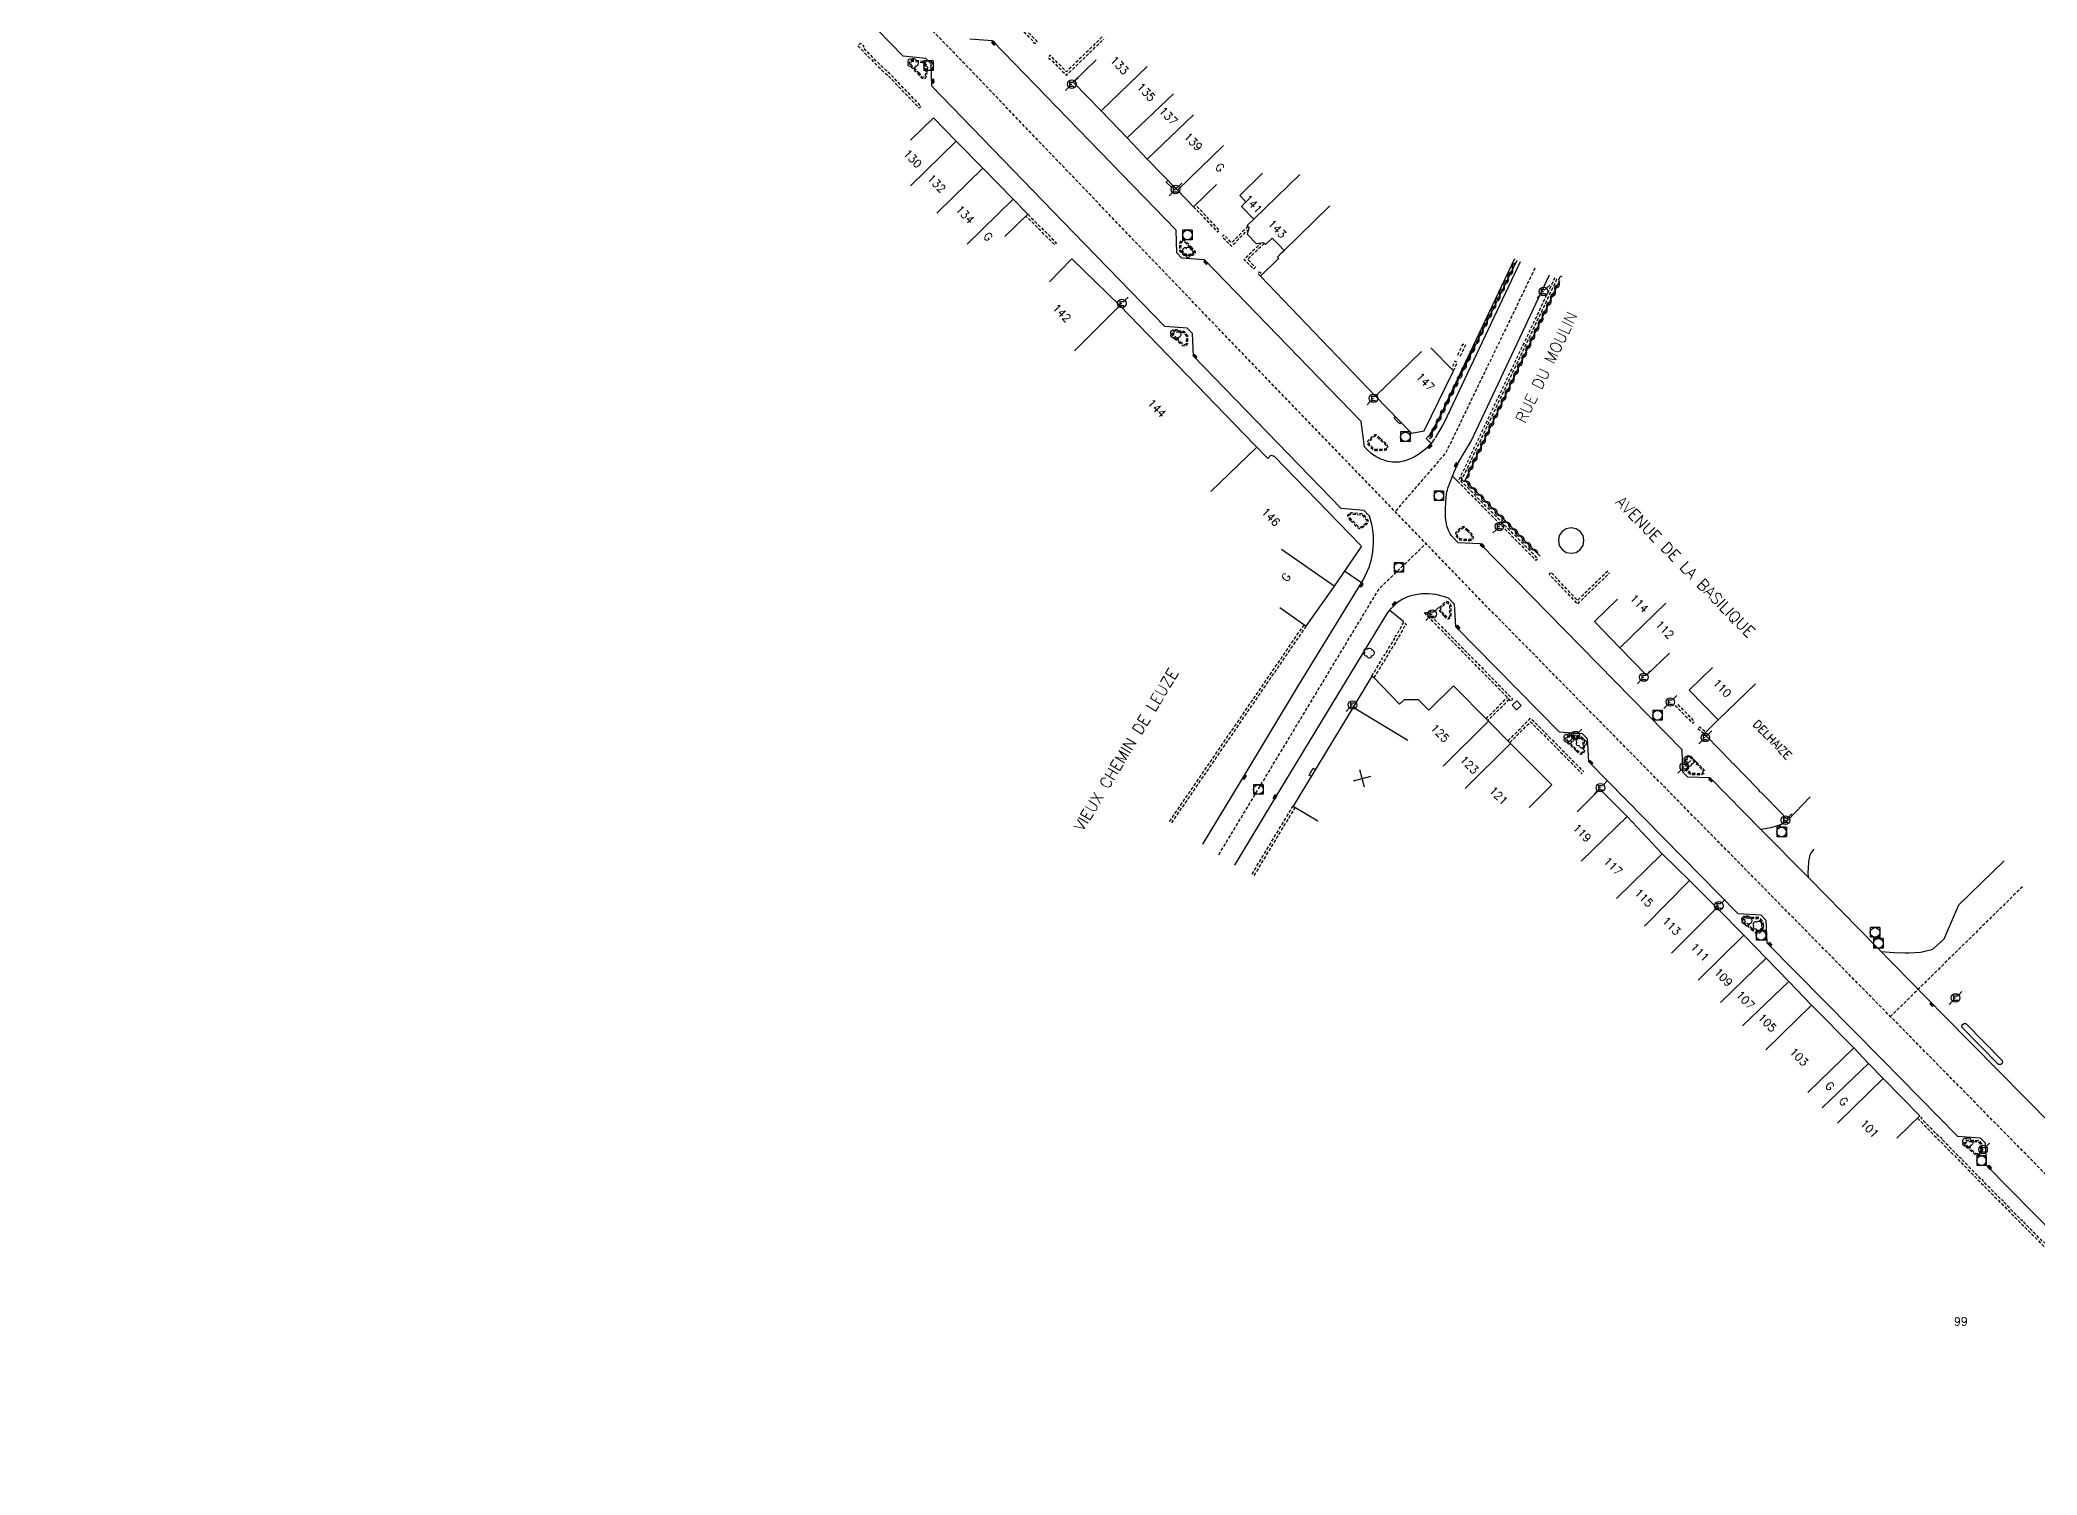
# Model space of a CAD drawing. Header units: millimetres. Extents: x 94999 to 96000, y 132000 to 133001.
# Drawn here: x 95287.9 to 95599.9, y 132445 to 132669.3 of the extents above; entities that cross this region are included whole.
import ezdxf
from ezdxf.enums import TextEntityAlignment as Align

# ---------------------------------------------------------------- set-up
doc = ezdxf.new("R2010")
doc.units = ezdxf.units.MM
doc.linetypes.add('DASHED', pattern=[0.75, 0.5, -0.25])
doc.layers.get('0').update_dxf_attribs({"linetype": 'CONTINUOUS'})
for name, color, linetype in [('W0001', 6, 'DASHED'), ('W0008', 7, 'CONTINUOUS'), ('W0100', 7, 'CONTINUOUS'), ('W0112', 1, 'DASHED'), ('W0300', 7, 'CONTINUOUS'), ('W0310', 3, 'CONTINUOUS'), ('W0400', 7, 'CONTINUOUS'), ('W0420', 7, 'CONTINUOUS'), ('W0471', 7, 'CONTINUOUS'), ('W0984', 7, 'CONTINUOUS'), ('W0989', 7, 'CONTINUOUS'), ('W0991', 7, 'CONTINUOUS'), ('W1102', 7, 'CONTINUOUS')]:
    doc.layers.add(name, color=color, linetype=linetype)
doc.styles.get("Standard").update_dxf_attribs({"font": 'romans.shx', "width": 0.85})

# ---------------------------------------------------------------- blocks, each defined once
blk = doc.blocks.new('t310o')
at = {"color": 0, "linetype": 'Continuous'}
for centre, start, end in [((-0.5, 0.38), 216.8699, 323.1304), ((0.5, -0.37), 36.8699, 143.1303)]:
    blk.add_arc(centre, 0.625, start, end, dxfattribs=at)
blk = doc.blocks.new('t991o')
at = {"color": 0, "linetype": 'Continuous'}
for p, q in [((-1, 1), (1, -1)), ((-1, -1), (1, 1))]:
    blk.add_line(p, q, dxfattribs=at)
blk = doc.blocks.new('T400')
for p, q in [((-0.15, 0.3), (0.15, 0.3)), ((-0.15, -0.25), (-0.15, 0.3)), ((-0.15, 0.15), (0.15, 0.15)), ((-0.15, 0), (0.15, 0)), ((0.15, 0.3), (0.15, -0.25)), ((-0.15, -0.15), (0.15, -0.15)), ((-0.15, -0.25), (-0.15, -0.3)), ((-0.15, -0.3), (0.15, -0.3)), ((0.15, -0.3), (0.15, -0.25))]:
    blk.add_line(p, q)
blk = doc.blocks.new('T420')
for p, q in [((0.75, 0.75), (-0.75, 0.75)), ((-0.75, 0.75), (-0.75, -0.75)), ((0.75, 0.75), (0.75, -0.75)), ((0.75, -0.75), (-0.75, -0.75))]:
    blk.add_line(p, q)
blk.add_ellipse((0, 0), major_axis=(-0.53, 0.53), ratio=1, start_param=3.926991, end_param=10.210176)
blk = doc.blocks.new('T471')
for p, q in [((-0.333334, 0.333334), (-0.333334, -0.333334)), ((-0.333334, 0.333334), (0.333334, 0.333334)), ((-0.333334, 0), (0, 0)), ((0.500001, 0.500001), (1.000002, 1.000002)), ((-0.500001, -0.500001), (-1.000002, -1.000002)), ((-0.333334, -0.333334), (0.333334, -0.333334))]:
    blk.add_line(p, q)
blk.add_ellipse((0, 0), major_axis=(0.471405, 0.471405), ratio=1, start_param=5.4977871438, end_param=11.780972451)
blk = doc.blocks.new('T300')
for p, q in [((-0.8, 0.51), (-0.86, 0.34)), ((-0.86, 0.34), (-0.86, 0.17)), ((-0.86, 0.17), (-0.74, 0.06)), ((-0.69, 0.63), (-0.8, 0.51)), ((-0.8, -0.06), (-0.74, 0.06)), ((-0.74, 0.06), (-0.69, 0.11)), ((-0.57, 0.69), (-0.69, 0.63)), ((-0.46, 0.69), (-0.57, 0.69)), ((-0.29, 0.63), (-0.46, 0.69)), ((-0.29, 0.63), (-0.17, 0.74)), ((-0.23, 0.57), (-0.29, 0.63)), ((-0.17, 0.74), (-0.06, 0.8)), ((-0.06, 0.8), (0.06, 0.8)), ((0.06, 0.8), (0.23, 0.74)), ((0.23, 0.74), (0.34, 0.63)), ((0.34, 0.63), (0.4, 0.51)), ((0.46, 0.46), (0.34, 0.46)), ((0.4, 0.51), (0.4, 0.46)), ((0.57, 0.4), (0.46, 0.46)), ((0.57, 0.4), (0.69, 0.29)), ((0.69, 0.29), (0.74, 0.17)), ((0.74, 0.06), (0.69, -0.17)), ((0.74, 0.17), (0.74, 0.06)), ((-0.8, -0.17), (-0.8, -0.06)), ((-0.8, -0.23), (-0.8, -0.17)), ((-0.74, -0.34), (-0.8, -0.23)), ((-0.69, -0.4), (-0.74, -0.34)), ((-0.51, -0.46), (-0.69, -0.4)), ((-0.4, -0.46), (-0.51, -0.46)), ((-0.4, -0.46), (-0.34, -0.46)), ((-0.34, -0.46), (-0.34, -0.4)), ((-0.34, -0.51), (-0.34, -0.46)), ((-0.29, -0.63), (-0.34, -0.51)), ((-0.17, -0.74), (-0.29, -0.63)), ((-0.06, -0.8), (-0.17, -0.74)), ((0.06, -0.8), (-0.06, -0.8)), ((0.17, -0.74), (0.06, -0.8)), ((0.23, -0.69), (0.17, -0.74)), ((0.29, -0.46), (0.23, -0.46)), ((0.29, -0.63), (0.23, -0.69)), ((0.46, -0.4), (0.29, -0.46)), ((0.34, -0.51), (0.29, -0.63)), ((0.34, -0.51), (0.34, -0.46)), ((0.57, -0.34), (0.46, -0.4)), ((0.63, -0.29), (0.57, -0.34)), ((0.69, -0.17), (0.63, -0.29))]:
    blk.add_line(p, q)
blk = doc.blocks.new('t112o')
at = {"color": 0, "linetype": 'Continuous'}
for p, q in [((-0.5, 0.5), (0.5, 0.5)), ((-0.5, -0.5), (-0.5, 0.5)), ((0.5, 0.5), (0.5, -0.5)), ((0.5, -0.5), (-0.5, -0.5))]:
    blk.add_line(p, q, dxfattribs=at)

msp = doc.modelspace()

# ---------------------------------------------------------------- linework, layer by layer
at = {"layer": 'W0001', "flags": 128}
for points in [[(95937.77, 132147.55), (95929.39, 132157.49), (95910.62, 132177.72), (95901.98, 132186.94), (95870.36, 132219.35), (95802.26, 132288.27), (95746.16, 132344.77), (95675.46, 132417.17), (95600.19, 132493.08), (95513.8, 132580.87), (95471.21, 132625.01), (95432, 132665.93), (95397.8, 132701.03), (95367.69, 132733.26), (95355.56, 132744.21), (95331.35, 132763.59), (95326.05, 132775.75), (95311.37, 132792.24), (95305.86, 132796.31), (95287.88, 132814.85)], [(95521.44, 132633.61), (95507.52, 132604.77), (95499.6, 132595.59)], [(95472.06, 132541.96), (95497.1, 132583.51), (95504.43, 132590.58)], [(95597.61, 132536.96), (95576.99, 132516.66)]]:
    msp.add_lwpolyline(points, dxfattribs=at)
at = {"layer": 'W0008', "flags": 128}
for points in [[(95469.55, 132543.61), (95475.39, 132553.26), (95484.52, 132568.4), (95494.34, 132584.46), (95494.65, 132584.99), (95494.93, 132585.53), (95495.25, 132586.22), (95495.55, 132586.91), (95495.73, 132587.43), (95495.88, 132587.96), (95496.02, 132588.65), (95496.13, 132589.35), (95496.19, 132590), (95496.23, 132590.65), (95496.23, 132591.23), (95496.21, 132591.81), (95496.12, 132592.68), (95495.97, 132593.6), (95495.83, 132594.15), (95495.66, 132594.69), (95495.58, 132594.86), (95495.47, 132595.01), (95494.77, 132595.76), (95491.16, 132596.07), (95468.08, 132619.89), (95467.94, 132623.43), (95467.14, 132624.24), (95463.65, 132624.51), (95449.34, 132639.21), (95427.23, 132662.05), (95427.13, 132665.58), (95426.3, 132666.41), (95422.75, 132666.77), (95396.7, 132693.53)], [(95505.74, 132606.95), (95505.22, 132606.21), (95504.93, 132605.86), (95504.6, 132605.54), (95503.94, 132605), (95503.24, 132604.5), (95502.75, 132604.19), (95502.24, 132603.93), (95501.6, 132603.68), (95500.95, 132603.47), (95500.6, 132603.39), (95500.24, 132603.33), (95499.88, 132603.3), (95499.52, 132603.29), (95499.18, 132603.31), (95498.83, 132603.35), (95498.49, 132603.42), (95498.15, 132603.51), (95497.75, 132603.65), (95497.35, 132603.8), (95496.96, 132603.98), (95496.57, 132604.18), (95496.31, 132604.33), (95496.06, 132604.5), (95495.83, 132604.69), (95495.6, 132604.9), (95494.82, 132605.68), (95494.3, 132609.68), (95469.84, 132634.93), (95466.27, 132635.19), (95465.51, 132636), (95465.4, 132639.54), (95436.71, 132669.18), (95433.16, 132669.41)], [(95464.9, 132646.54), (95464.67, 132646.31), (95463.86, 132647.09), (95464.12, 132647.35)], [(95518.25, 132635.07), (95512.76, 132623.47), (95506.34, 132609.94), (95506.18, 132609.62), (95505.39, 132608.25), (95504.86, 132607.44), (95504.48, 132606.98), (95505.22, 132606.21)], [(95519.16, 132634.64), (95513.67, 132623.04), (95507.25, 132609.51), (95507.06, 132609.13), (95506.25, 132607.74), (95505.85, 132607.11)], [(95602.26, 132499.67), (95585.46, 132516.73), (95564.2, 132538.37), (95556.73, 132545.92), (95548.8, 132553.99), (95545.35, 132554.08), (95544.56, 132554.84), (95544.46, 132558.37), (95512.89, 132590.55), (95509.43, 132590.69), (95508.65, 132591.52), (95508.42, 132591.79), (95508.23, 132592.09), (95508.01, 132592.5), (95507.83, 132592.94), (95507.71, 132593.32), (95507.62, 132593.71), (95507.54, 132594.22), (95507.5, 132594.73), (95507.46, 132595.95), (95507.51, 132597.08), (95507.57, 132597.73), (95507.65, 132598.37), (95507.7, 132598.66), (95507.77, 132598.95), (95507.86, 132599.22), (95508.56, 132601.11), (95508.87, 132601.89), (95509.45, 132603.18), (95511.49, 132606.58), (95523.72, 132632.57)], [(95500.58, 132609.51), (95500.34, 132609.28), (95499.45, 132610.19), (95499.69, 132610.42)], [(95508.56, 132601.11), (95509.37, 132600.32)], [(95494.34, 132584.46), (95491.68, 132586.29)], [(95474.57, 132540.31), (95481.5, 132551.84), (95498.21, 132579.37), (95498.54, 132579.88), (95498.92, 132580.36), (95499.39, 132580.87), (95499.9, 132581.35), (95500.29, 132581.65), (95500.71, 132581.91), (95501.3, 132582.18), (95501.91, 132582.4), (95502.52, 132582.57), (95503.14, 132582.7), (95503.7, 132582.77), (95504.25, 132582.79), (95504.82, 132582.78), (95505.39, 132582.73), (95505.95, 132582.65), (95506.51, 132582.54), (95507.12, 132582.37), (95507.73, 132582.17), (95507.91, 132582.08), (95508.06, 132581.96), (95508.84, 132581.19), (95509.05, 132577.64), (95525.26, 132561.18), (95528.84, 132560.91), (95529.62, 132560.1), (95529.8, 132556.54), (95553.15, 132532.78), (95556.72, 132532.57), (95557.52, 132531.75), (95557.68, 132528.19), (95575.57, 132510.07), (95587.48, 132497.96), (95591.01, 132497.73), (95591.78, 132496.92), (95591.95, 132493.41), (95625, 132459.89)], [(95500.98, 132578.33), (95498.79, 132580.13)], [(95486.48, 132554.2), (95486.17, 132554.38), (95486.82, 132555.47), (95487.13, 132555.28)], [(95561.01, 132547.41), (95560.6, 132547.09), (95560.17, 132546.8), (95559.9, 132546.66), (95559.61, 132546.55), (95558.97, 132546.36), (95558.27, 132546.17), (95557.67, 132546.04), (95556.73, 132545.92)], [(95564.2, 132538.37), (95564.16, 132539.22), (95564.17, 132539.79), (95564.26, 132540.84), (95564.38, 132541.66), (95564.45, 132541.92), (95564.57, 132542.16), (95564.86, 132542.57), (95565.09, 132542.84)], [(95575.55, 132526.81), (95576.85, 132526.72), (95577.56, 132526.69), (95579.29, 132526.62), (95579.58, 132526.62), (95579.88, 132526.62), (95581.66, 132526.75), (95582.02, 132526.79), (95582.37, 132526.86), (95583.63, 132527.19), (95585.4, 132528.79), (95587.66, 132534.13), (95594.74, 132540.98)]]:
    msp.add_lwpolyline(points, dxfattribs=at)
msp.add_lwpolyline([(95588.16, 132515), (95588.15, 132515.32), (95588.46, 132515.6), (95588.76, 132515.58), (95594.45, 132509.8), (95594.49, 132509.44), (95594.23, 132509.15), (95593.86, 132509.18)], close=True, dxfattribs=at)
at = {"layer": 'W0100', "flags": 128}
for points in [[(95452.91, 132666.19), (95449.33, 132662.7), (95453.69, 132658.22), (95457.72, 132653.99), (95460.88, 132650.66), (95465.59, 132645.84), (95468.11, 132643.23), (95471.71, 132646.69)], [(95423.91, 132653.64), (95427.51, 132657.12), (95431.05, 132653.46), (95435.18, 132649.23), (95439.92, 132644.39), (95442.21, 132642.04), (95438.63, 132638.55)], [(95481.21, 132635.37), (95481.22, 132635.37), (95481.85, 132636.01), (95482.26, 132636.41), (95481.42, 132637.27), (95480.4, 132638.32), (95479.36, 132637.31), (95479.08, 132637.6), (95477.97, 132637.42), (95476.55, 132638.88), (95476.8, 132639.98), (95476.5, 132640.28), (95477.53, 132641.27), (95475.58, 132643.27), (95475.58, 132643.27), (95476.3, 132643.97), (95475.33, 132644.97), (95478.91, 132648.46)], [(95445.6, 132631.51), (95449.09, 132635.09), (95456.59, 132627.79), (95477.59, 132606.08), (95479.7, 132603.89), (95480.21, 132604.38), (95480.35, 132604.35), (95480.49, 132604.31), (95480.59, 132604.28), (95480.7, 132604.24), (95494.17, 132590.36), (95494.26, 132590.28), (95494.29, 132590.18), (95494.28, 132590.08), (95494.27, 132590.04), (95490.07, 132583.95), (95485.68, 132577.68), (95481.59, 132580.55)], [(95481.22, 132635.37), (95481.42, 132635.16), (95481.24, 132634.97), (95478.56, 132632.37), (95496.54, 132613.64), (95502.19, 132607.85), (95504.15, 132608.19), (95508.7, 132617.6), (95508.7, 132617.6), (95505.21, 132621.18)], [(95534.33, 132581.88), (95530.74, 132578.39), (95534.7, 132574.31), (95538.9, 132569.99), (95542.49, 132573.46)], [(95564.47, 132551.02), (95561.01, 132547.41), (95560.74, 132547.67), (95560.45, 132547.82), (95560.21, 132548.21), (95556.71, 132551.78), (95556.65, 132551.72), (95556.45, 132551.93), (95556.51, 132551.99), (95556.27, 132552.24), (95552.36, 132556.25), (95552.3, 132556.2), (95552.1, 132556.41), (95552.1, 132556.41), (95552.16, 132556.46), (95551.91, 132556.71), (95548.35, 132560.36), (95548.28, 132560.31), (95548.08, 132560.51), (95548.14, 132560.57), (95547.87, 132560.85), (95550.1, 132563.02), (95545.55, 132567.68), (95549.2, 132571.23)], [(95520.57, 132549.34), (95524.11, 132552.87), (95517.65, 132559.34), (95514.18, 132562.83), (95508.7, 132568.33), (95504.86, 132564.54), (95503.25, 132566.15), (95501, 132566.14), (95500.3, 132565.48), (95496.27, 132569.67), (95495.97, 132569.86), (95493.04, 132565.03), (95483.66, 132549.56), (95487.51, 132547.23)], [(95578, 132497.64), (95581.57, 132501.13), (95575.86, 132506.98), (95573.55, 132509.33), (95571.28, 132511.75), (95564.67, 132518.43), (95561.12, 132522.14), (95557.59, 132525.81), (95554.06, 132529.4), (95549.85, 132533.64), (95545.61, 132537.9), (95541.35, 132542.09), (95535.87, 132547.92), (95531.6, 132552.21), (95528.06, 132548.68)]]:
    msp.add_lwpolyline(points, dxfattribs=at)
at = {"layer": 'W0112', "flags": 128}
for points in [[(95435.03, 132677.96), (95440.55, 132672.27), (95440.55, 132672.27), (95440.55, 132672.27), (95443.48, 132669.24), (95443.69, 132669.02), (95443.39, 132668.73), (95443.24, 132668.74), (95443.05, 132668.94), (95443.06, 132669.09), (95440.63, 132671.61), (95440.45, 132671.6), (95440.28, 132671.81), (95440.29, 132671.97), (95439.14, 132673.15), (95437.85, 132674.48), (95437.72, 132674.47), (95437.51, 132674.69), (95437.5, 132674.85), (95435.09, 132677.35), (95434.92, 132677.36), (95434.74, 132677.55), (95434.74, 132677.71)], [(95416.19, 132668.74), (95416.15, 132668.7), (95416.08, 132668.78), (95415.67, 132668.39), (95416.06, 132667.98), (95418.39, 132665.59), (95420.92, 132663.17), (95425.26, 132658.65), (95425.55, 132658.93), (95421.2, 132663.46), (95418.67, 132665.87), (95416.64, 132667.97), (95416.72, 132668.04), (95416.57, 132668.21), (95416.64, 132668.28), (95416.19, 132668.74)], [(95424.98, 132664.09), (95425.51, 132663.45), (95425.64, 132663.34), (95425.88, 132663.25), (95426, 132663.24), (95426.12, 132663.26), (95426.21, 132663.31), (95426.28, 132663.38), (95426.38, 132663.56), (95426.42, 132663.72), (95426.58, 132664.98), (95426.57, 132665.1), (95426.54, 132665.19), (95426.49, 132665.27), (95426.44, 132665.35), (95426.13, 132665.74), (95426.06, 132665.81), (95425.98, 132665.86), (95425.88, 132665.9), (95425.76, 132665.93), (95424.29, 132666.12), (95424.16, 132666.12), (95424.04, 132666.1), (95423.94, 132666.05), (95423.84, 132665.98), (95423.79, 132665.92), (95423.75, 132665.85), (95423.73, 132665.75), (95423.73, 132665.65), (95423.78, 132665.39), (95423.86, 132665.26), (95424.53, 132664.54)], [(95425.13, 132664.23), (95425.66, 132663.57), (95425.73, 132663.52), (95425.93, 132663.45), (95426.06, 132663.45), (95426.11, 132663.49), (95426.2, 132663.64), (95426.23, 132663.74), (95426.38, 132665.01), (95426.38, 132665.06), (95426.36, 132665.1), (95426.32, 132665.17), (95426.28, 132665.23), (95425.97, 132665.62), (95425.93, 132665.66), (95425.89, 132665.69), (95425.83, 132665.71), (95425.73, 132665.73), (95424.26, 132665.92), (95424.1, 132665.9), (95423.98, 132665.83), (95423.94, 132665.78), (95423.93, 132665.66), (95423.97, 132665.45), (95424, 132665.4), (95424.68, 132664.68)], [(95467.72, 132636.98), (95468.23, 132636.47), (95468.28, 132636.4), (95468.32, 132636.32), (95468.35, 132636.2), (95468.36, 132636.07), (95468.35, 132635.97), (95468.31, 132635.87), (95468.25, 132635.78), (95468.17, 132635.71), (95467.95, 132635.61), (95467.8, 132635.58), (95466.81, 132635.61), (95466.65, 132635.63), (95466.59, 132635.65), (95466.54, 132635.68), (95466.43, 132635.78), (95466.1, 132636.13), (95466.02, 132636.22), (95465.98, 132636.28), (95465.95, 132636.35), (95465.94, 132636.48), (95465.97, 132637.51), (95466, 132637.65), (95466.1, 132637.86), (95466.17, 132637.94), (95466.26, 132638.01), (95466.35, 132638.04), (95466.45, 132638.04), (95466.66, 132637.97), (95466.82, 132637.86), (95467.41, 132637.32)], [(95467.58, 132636.84), (95468.09, 132636.33), (95468.13, 132636.25), (95468.16, 132636.07), (95468.14, 132635.96), (95468.06, 132635.88), (95467.88, 132635.79), (95467.81, 132635.78), (95466.81, 132635.81), (95466.68, 132635.83), (95466.67, 132635.83), (95466.58, 132635.92), (95466.25, 132636.26), (95466.18, 132636.34), (95466.15, 132636.38), (95466.15, 132636.39), (95466.14, 132636.48), (95466.17, 132637.51), (95466.19, 132637.58), (95466.27, 132637.75), (95466.35, 132637.83), (95466.42, 132637.84), (95466.58, 132637.79), (95466.69, 132637.72), (95467.27, 132637.18)], [(95509.9, 132600.35), (95509.99, 132600.46), (95524.89, 132631.9), (95524.53, 132632.07), (95509.64, 132600.67), (95509.37, 132600.32), (95521.61, 132587.96), (95521.89, 132588.24)], [(95465.41, 132622.49), (95464.9, 132622.99), (95464.84, 132623.12), (95464.81, 132623.39), (95464.82, 132623.51), (95464.87, 132623.63), (95464.92, 132623.71), (95464.99, 132623.76), (95465.19, 132623.84), (95465.37, 132623.86), (95466.37, 132623.81), (95466.48, 132623.79), (95466.58, 132623.76), (95466.66, 132623.71), (95466.73, 132623.64), (95467.04, 132623.28), (95467.13, 132623.17), (95467.17, 132623.11), (95467.19, 132623.04), (95467.2, 132622.92), (95467.17, 132621.94), (95467.14, 132621.76), (95467.03, 132621.56), (95466.95, 132621.49), (95466.86, 132621.44), (95466.76, 132621.42), (95466.66, 132621.43), (95466.45, 132621.51), (95466.32, 132621.6), (95465.79, 132622.09)], [(95465.55, 132622.63), (95465.05, 132623.14), (95465.03, 132623.17), (95465.01, 132623.38), (95465.05, 132623.54), (95465.09, 132623.59), (95465.24, 132623.65), (95465.36, 132623.66), (95466.37, 132623.61), (95466.43, 132623.6), (95466.49, 132623.58), (95466.54, 132623.55), (95466.57, 132623.51), (95466.89, 132623.15), (95466.97, 132623.06), (95466.99, 132623.02), (95466.99, 132623.01), (95467, 132622.93), (95466.97, 132621.95), (95466.95, 132621.83), (95466.87, 132621.68), (95466.8, 132621.63), (95466.71, 132621.62), (95466.54, 132621.69), (95466.46, 132621.75), (95465.93, 132622.24)], [(95509.42, 132620.06), (95510.21, 132621.77), (95510.58, 132621.6), (95509.78, 132619.89)], [(95497.3, 132607.02), (95496.85, 132607.44), (95496.77, 132607.5), (95496.67, 132607.55), (95496.57, 132607.57), (95496.46, 132607.57), (95496.26, 132607.52), (95496.11, 132607.41), (95495.41, 132606.69), (95495.34, 132606.61), (95495.3, 132606.52), (95495.27, 132606.42), (95495.26, 132606.32), (95495.28, 132606.22), (95495.31, 132606.12), (95495.37, 132606.03), (95495.44, 132605.94), (95496.16, 132605.26), (95496.25, 132605.2), (95496.35, 132605.16), (95496.44, 132605.15), (95496.53, 132605.14), (95498.02, 132605.19), (95498.18, 132605.23), (95498.37, 132605.36), (95498.44, 132605.44), (95498.49, 132605.54), (95498.5, 132605.64), (95498.49, 132605.75), (95498.41, 132605.98), (95498.31, 132606.11), (95497.6, 132606.75)], [(95497.17, 132606.87), (95496.71, 132607.3), (95496.61, 132607.36), (95496.48, 132607.37), (95496.34, 132607.33), (95496.25, 132607.27), (95495.55, 132606.55), (95495.48, 132606.45), (95495.46, 132606.33), (95495.49, 132606.21), (95495.58, 132606.09), (95496.3, 132605.41), (95496.35, 132605.37), (95496.39, 132605.36), (95496.46, 132605.35), (95496.52, 132605.34), (95498.02, 132605.39), (95498.09, 132605.41), (95498.24, 132605.51), (95498.29, 132605.6), (95498.3, 132605.71), (95498.23, 132605.89), (95498.17, 132605.96), (95497.47, 132606.6)], [(95492.7, 132594.15), (95492.36, 132594.58), (95492.28, 132594.73), (95492.24, 132594.95), (95492.24, 132595.05), (95492.28, 132595.14), (95492.34, 132595.23), (95492.42, 132595.3), (95492.64, 132595.4), (95492.8, 132595.42), (95494.29, 132595.29), (95494.38, 132595.28), (95494.48, 132595.25), (95494.57, 132595.2), (95494.66, 132595.12), (95495.27, 132594.36), (95495.33, 132594.26), (95495.37, 132594.16), (95495.39, 132594.06), (95495.39, 132593.96), (95495.33, 132593.78), (95495.2, 132593.62), (95494.4, 132592.99), (95494.33, 132592.94), (95494.24, 132592.91), (95494.14, 132592.9), (95494.03, 132592.91), (95493.83, 132592.97), (95493.67, 132593.1), (95493.34, 132593.46)], [(95492.86, 132594.28), (95492.52, 132594.71), (95492.47, 132594.79), (95492.44, 132594.96), (95492.45, 132595.04), (95492.53, 132595.13), (95492.7, 132595.21), (95492.79, 132595.22), (95494.28, 132595.09), (95494.34, 132595.08), (95494.42, 132595.06), (95494.46, 132595.04), (95494.5, 132595), (95495.11, 132594.23), (95495.18, 132594.1), (95495.19, 132593.98), (95495.16, 132593.88), (95495.07, 132593.78), (95494.28, 132593.15), (95494.2, 132593.11), (95494.06, 132593.1), (95493.92, 132593.15), (95493.82, 132593.23), (95493.49, 132593.6)], [(95511.07, 132592.65), (95510.66, 132593.01), (95510.51, 132593.11), (95510.33, 132593.18), (95510.23, 132593.19), (95510.12, 132593.18), (95510.02, 132593.14), (95509.92, 132593.07), (95509.18, 132592.44), (95509.12, 132592.37), (95509.08, 132592.3), (95509.05, 132592.18), (95509.03, 132592.07), (95509.06, 132591.85), (95509.13, 132591.72), (95509.48, 132591.32), (95509.57, 132591.23), (95509.64, 132591.19), (95509.71, 132591.16), (95509.8, 132591.15), (95511.29, 132591.07), (95511.38, 132591.07), (95511.47, 132591.1), (95511.59, 132591.15), (95511.7, 132591.23), (95511.77, 132591.3), (95511.82, 132591.38), (95511.85, 132591.47), (95511.85, 132591.55), (95511.8, 132591.79), (95511.69, 132591.97), (95511.32, 132592.4)], [(95510.93, 132592.5), (95510.52, 132592.86), (95510.41, 132592.94), (95510.28, 132592.99), (95510.18, 132592.98), (95510.05, 132592.92), (95509.31, 132592.29), (95509.26, 132592.22), (95509.23, 132592.06), (95509.26, 132591.91), (95509.29, 132591.85), (95509.63, 132591.45), (95509.7, 132591.39), (95509.72, 132591.37), (95509.75, 132591.36), (95509.81, 132591.35), (95511.3, 132591.27), (95511.4, 132591.28), (95511.57, 132591.38), (95511.64, 132591.47), (95511.65, 132591.54), (95511.62, 132591.72), (95511.54, 132591.84), (95511.18, 132592.26)], [(95507.22, 132579.3), (95507.47, 132578.99), (95507.61, 132578.89), (95507.85, 132578.82), (95507.95, 132578.82), (95508.05, 132578.85), (95508.14, 132578.9), (95508.22, 132578.97), (95508.35, 132579.19), (95508.38, 132579.36), (95508.35, 132580.84), (95508.33, 132580.96), (95508.31, 132581.03), (95508.27, 132581.09), (95508.19, 132581.18), (95508.02, 132581.36), (95507.85, 132581.47), (95507.67, 132581.51), (95507.58, 132581.5), (95507.49, 132581.47), (95507.39, 132581.42), (95507.3, 132581.35), (95506.61, 132580.63), (95506.54, 132580.55), (95506.5, 132580.46), (95506.48, 132580.36), (95506.48, 132580.25), (95506.53, 132580.05), (95506.64, 132579.9), (95507.01, 132579.53)], [(95507.37, 132579.43), (95507.63, 132579.12), (95507.7, 132579.07), (95507.87, 132579.02), (95507.97, 132579.03), (95508.06, 132579.1), (95508.17, 132579.27), (95508.18, 132579.35), (95508.15, 132580.83), (95508.14, 132580.92), (95508.13, 132580.93), (95508.12, 132580.96), (95508.05, 132581.04), (95507.87, 132581.22), (95507.77, 132581.29), (95507.67, 132581.31), (95507.57, 132581.29), (95507.45, 132581.21), (95506.75, 132580.49), (95506.69, 132580.4), (95506.68, 132580.27), (95506.71, 132580.13), (95506.78, 132580.04), (95507.15, 132579.67)], [(95527.84, 132558.22), (95528.39, 132557.73), (95528.73, 132557.67), (95529.09, 132557.86), (95529.23, 132558.25), (95529.18, 132559.67), (95529.17, 132559.77), (95529.13, 132559.9), (95529.07, 132560.01), (95529.01, 132560.07), (95528.63, 132560.39), (95528.5, 132560.48), (95528.45, 132560.51), (95528.39, 132560.52), (95528.24, 132560.53), (95526.76, 132560.53), (95526.58, 132560.5), (95526.38, 132560.39), (95526.3, 132560.32), (95526.25, 132560.23), (95526.22, 132560.13), (95526.23, 132560.02), (95526.31, 132559.8), (95526.4, 132559.67), (95526.89, 132559.14)], [(95527.97, 132558.37), (95528.48, 132557.91), (95528.7, 132557.87), (95528.93, 132558), (95529.03, 132558.28), (95528.98, 132559.67), (95528.97, 132559.73), (95528.94, 132559.82), (95528.9, 132559.9), (95528.89, 132559.92), (95528.5, 132560.23), (95528.39, 132560.31), (95528.37, 132560.33), (95528.37, 132560.33), (95528.24, 132560.33), (95526.77, 132560.33), (95526.65, 132560.31), (95526.49, 132560.23), (95526.43, 132560.16), (95526.43, 132560.06), (95526.49, 132559.89), (95526.54, 132559.8), (95527.04, 132559.28)], [(95546.64, 132556.49), (95545.87, 132557.29), (95545.73, 132557.38), (95545.47, 132557.42), (95545.35, 132557.41), (95545.24, 132557.37), (95545.15, 132557.31), (95545.09, 132557.22), (95545, 132557.01), (95544.98, 132556.84), (95545.04, 132555.37), (95545.05, 132555.28), (95545.08, 132555.18), (95545.13, 132555.09), (95545.19, 132555.02), (95545.52, 132554.66), (95545.61, 132554.58), (95545.7, 132554.53), (95545.79, 132554.5), (95545.9, 132554.49), (95547.36, 132554.46), (95547.51, 132554.49), (95547.73, 132554.6), (95547.82, 132554.67), (95547.89, 132554.77), (95547.92, 132554.86), (95547.93, 132554.97), (95547.87, 132555.19), (95547.78, 132555.33), (95547.08, 132556.02)], [(95546.5, 132556.36), (95545.72, 132557.15), (95545.67, 132557.19), (95545.47, 132557.22), (95545.33, 132557.19), (95545.26, 132557.13), (95545.19, 132556.95), (95545.18, 132556.85), (95545.24, 132555.38), (95545.25, 132555.33), (95545.27, 132555.26), (95545.3, 132555.2), (95545.34, 132555.15), (95545.67, 132554.8), (95545.73, 132554.74), (95545.78, 132554.71), (95545.83, 132554.7), (95545.9, 132554.69), (95547.36, 132554.66), (95547.44, 132554.68), (95547.63, 132554.77), (95547.71, 132554.86), (95547.73, 132554.95), (95547.69, 132555.12), (95547.64, 132555.19), (95546.93, 132555.88)], [(95555.22, 132530.34), (95555.84, 132529.73), (95555.9, 132529.69), (95555.97, 132529.66), (95556.09, 132529.65), (95556.21, 132529.65), (95556.45, 132529.71), (95556.59, 132529.8), (95556.95, 132530.12), (95557.03, 132530.21), (95557.07, 132530.3), (95557.1, 132530.4), (95557.11, 132530.52), (95557.11, 132531.27), (95557.11, 132531.45), (95557.11, 132531.47), (95557.1, 132531.49), (95556.99, 132531.61), (95556.63, 132531.98), (95556.53, 132532.08), (95556.49, 132532.1), (95556.45, 132532.12), (95556.27, 132532.13), (95554.53, 132532.23), (95554.34, 132532.21), (95554.14, 132532.1), (95554.07, 132532.04), (95554.02, 132531.96), (95553.99, 132531.86), (95553.99, 132531.75), (95554.04, 132531.5), (95554.14, 132531.36), (95554.85, 132530.69)], [(95555.36, 132530.48), (95555.98, 132529.87), (95556.01, 132529.86), (95556.19, 132529.85), (95556.38, 132529.9), (95556.46, 132529.94), (95556.81, 132530.27), (95556.86, 132530.33), (95556.88, 132530.37), (95556.9, 132530.43), (95556.91, 132530.52), (95556.91, 132531.27), (95556.91, 132531.4), (95556.85, 132531.47), (95556.49, 132531.84), (95556.4, 132531.92), (95556.25, 132531.93), (95554.52, 132532.03), (95554.41, 132532.02), (95554.25, 132531.94), (95554.21, 132531.88), (95554.19, 132531.76), (95554.23, 132531.57), (95554.27, 132531.5), (95554.99, 132530.84)], [(95589.18, 132496.07), (95588.68, 132496.49), (95588.63, 132496.55), (95588.6, 132496.62), (95588.58, 132496.76), (95588.58, 132496.89), (95588.61, 132497.02), (95588.66, 132497.14), (95588.73, 132497.22), (95588.82, 132497.28), (95589.02, 132497.35), (95589.13, 132497.36), (95590.57, 132497.3), (95590.68, 132497.28), (95590.81, 132497.24), (95590.9, 132497.18), (95590.96, 132497.13), (95591.13, 132496.93), (95591.25, 132496.78), (95591.26, 132496.75), (95591.27, 132496.73), (95591.28, 132496.53), (95591.28, 132495.58), (95591.27, 132495.48), (95591.24, 132495.34), (95591.19, 132495.23), (95591.07, 132495.13), (95590.91, 132495.04), (95590.79, 132495.02), (95590.52, 132495.02), (95590.34, 132495.02), (95590.31, 132495.02), (95590.28, 132495.04), (95590.16, 132495.14), (95589.63, 132495.59)], [(95589.31, 132496.22), (95588.81, 132496.65), (95588.79, 132496.67), (95588.78, 132496.87), (95588.8, 132496.96), (95588.83, 132497.04), (95588.9, 132497.1), (95589.07, 132497.15), (95589.12, 132497.16), (95590.56, 132497.1), (95590.63, 132497.09), (95590.72, 132497.06), (95590.79, 132497.02), (95590.81, 132497), (95590.97, 132496.8), (95591.07, 132496.68), (95591.08, 132496.53), (95591.08, 132495.57), (95591.07, 132495.51), (95591.05, 132495.39), (95591.03, 132495.36), (95590.96, 132495.29), (95590.84, 132495.23), (95590.79, 132495.22), (95590.52, 132495.22), (95590.37, 132495.22), (95590.29, 132495.29), (95589.77, 132495.73)]]:
    msp.add_lwpolyline(points, close=True, dxfattribs=at)
for points in [[(95453.84, 132669.76), (95448.25, 132664.32), (95445.96, 132666.65), (95445.96, 132666.65), (95445.96, 132666.65), (95445.7, 132666.91), (95445.43, 132666.63), (95445.41, 132666.48), (95445.61, 132666.28), (95445.77, 132666.27), (95448.25, 132663.76), (95454.12, 132669.47)], [(95468.11, 132643.23), (95471.88, 132639.27), (95472.17, 132639.54), (95468.4, 132643.5)], [(95442.21, 132642.04), (95446.69, 132637.58), (95446.41, 132637.3), (95441.93, 132641.76)], [(95476.61, 132640.17), (95474.05, 132637.61), (95472.84, 132638.85), (95472.56, 132638.57), (95474.05, 132637.04), (95476.74, 132639.74)], [(95479.17, 132637.5), (95476.56, 132635.01), (95477.77, 132633.76), (95477.48, 132633.48), (95476, 132635.02), (95478.62, 132637.53)], [(95478.56, 132632.37), (95478.16, 132632.75), (95478.44, 132633.04), (95478.84, 132632.66)], [(95508.7, 132617.6), (95509.3, 132618.9), (95508.93, 132619.07), (95508.4, 132617.91)], [(95532.83, 132586.29), (95528.1, 132581.7), (95523.96, 132586.08), (95523.67, 132585.8), (95528.09, 132581.13), (95533.11, 132586.01)], [(95485.35, 132577.9), (95464.27, 132547.09)], [(95485.68, 132577.68), (95464.6, 132546.86)], [(95495.97, 132569.86), (95497.22, 132571.93), (95497.63, 132572.59), (95497.54, 132572.64), (95497.54, 132572.64), (95497.82, 132573.1), (95497.91, 132573.05), (95499.56, 132575.77), (95499.46, 132575.83), (95499.75, 132576.29), (95499.85, 132576.24), (95500.71, 132577.85), (95500.98, 132578.33), (95501.38, 132577.91), (95501.09, 132577.63), (95501.06, 132577.67), (95501.06, 132577.66), (95500.01, 132575.68), (95499.99, 132575.7), (95498.17, 132572.73), (95498.18, 132572.72), (95496.31, 132569.65)], [(95504.68, 132579.82), (95517.58, 132566.67), (95517.96, 132566.2), (95517.65, 132565.94), (95517.28, 132566.4), (95504.39, 132579.54), (95504.13, 132579.77), (95504.67, 132579.81)], [(95513.81, 132563.2), (95517.15, 132566.53)], [(95517.42, 132566.23), (95514.09, 132562.92)], [(95543.38, 132565.3), (95546.09, 132562.5), (95546.38, 132562.78), (95543.71, 132565.54)], [(95517.24, 132559.76), (95520.78, 132563.29), (95529.08, 132554.9)], [(95517.52, 132559.48), (95520.78, 132562.73), (95528.79, 132554.62)], [(95547.87, 132560.85), (95546.89, 132561.64), (95547.14, 132561.95), (95548.12, 132561.16)], [(95477.25, 132538.91), (95483.66, 132549.56)], [(95477.59, 132538.7), (95484.01, 132549.35)], [(95581.21, 132500.78), (95584.69, 132497.21), (95584.7, 132497.23), (95587.91, 132493.97), (95587.91, 132493.97), (95590.51, 132491.31), (95591.16, 132490.64), (95591.16, 132490.65), (95593.72, 132488.05), (95594.36, 132487.4), (95594.37, 132487.41), (95597.55, 132484.16), (95597.57, 132484.18), (95605.99, 132475.67), (95606.17, 132475.49), (95606.46, 132475.77), (95600.77, 132481.61), (95600.72, 132481.56), (95600.53, 132481.75), (95597.85, 132484.46), (95597.91, 132484.52), (95597.64, 132484.81), (95597.56, 132484.73), (95597.2, 132485.09), (95594.65, 132487.68), (95594.72, 132487.75), (95594.43, 132488.03), (95594.37, 132487.97), (95594.01, 132488.33), (95591.45, 132490.93), (95591.52, 132490.99), (95591.23, 132491.28), (95591.16, 132491.21), (95590.79, 132491.59), (95588.2, 132494.25), (95588.27, 132494.31), (95587.98, 132494.6), (95587.92, 132494.53), (95584.98, 132497.51), (95585.06, 132497.57), (95584.78, 132497.86), (95584.69, 132497.78), (95584.22, 132498.26), (95581.79, 132500.76), (95581.87, 132500.84), (95581.57, 132501.13)]]:
    msp.add_lwpolyline(points, dxfattribs=at)
at = {"layer": 'W0310', "flags": 128}
for points in [[(95518.6, 132634.84), (95505.03, 132607.14)], [(95522.25, 132588.59), (95510.53, 132600.43), (95525.34, 132631.69)]]:
    msp.add_lwpolyline(points, dxfattribs=at)
at = {"layer": 'W1102', "flags": 128}
for points in [[(95453.69, 132658.22), (95460.89, 132665.16)], [(95464.96, 132660.88), (95457.72, 132653.99)], [(95460.88, 132650.66), (95468.08, 132657.6)], [(95431.05, 132653.46), (95423.88, 132646.48)], [(95465.59, 132645.84), (95472.77, 132652.8)], [(95428.03, 132642.24), (95435.18, 132649.23)], [(95477.53, 132641.27), (95484.7, 132648.25)], [(95439.92, 132644.39), (95432.76, 132637.4)], [(95482.26, 132636.41), (95489.43, 132643.39)], [(95456.59, 132627.79), (95449.51, 132620.73)], [(95496.54, 132613.64), (95503.73, 132620.59)], [(95477.99, 132605.66), (95470.8, 132598.71)], [(95490.07, 132583.95), (95481.88, 132589.68)], [(95534.7, 132574.31), (95541.88, 132581.28)], [(95550.1, 132563.02), (95555.93, 132568.68)], [(95493.04, 132565.03), (95501.59, 132559.85)], [(95514.18, 132562.83), (95507.1, 132555.77)], [(95517.65, 132559.34), (95510.57, 132552.28)], [(95535.87, 132547.92), (95528.69, 132540.97)], [(95534.2, 132535.1), (95541.35, 132542.09)], [(95545.61, 132537.9), (95538.56, 132530.81)], [(95549.85, 132533.64), (95542.76, 132526.59)], [(95546.95, 132522.37), (95554.06, 132529.4)], [(95550.42, 132518.84), (95557.59, 132525.81)], [(95561.12, 132522.14), (95553.9, 132515.22)], [(95557.51, 132511.45), (95564.67, 132518.43)], [(95571.28, 132511.75), (95564.08, 132504.81)], [(95573.55, 132509.33), (95566.34, 132502.41)], [(95568.7, 132499.99), (95575.86, 132506.98)]]:
    msp.add_lwpolyline(points, dxfattribs=at)
msp.add_lwpolyline([(95529.11, 132591.06), (95528.96, 132591.82), (95528.52, 132592.47), (95527.88, 132592.91), (95527.11, 132593.06), (95526.34, 132592.91), (95525.7, 132592.47), (95525.26, 132591.82), (95525.11, 132591.06), (95525.26, 132590.29), (95525.7, 132589.64), (95526.34, 132589.21), (95527.11, 132589.06), (95527.88, 132589.21), (95528.52, 132589.64), (95528.96, 132590.29)], close=True, dxfattribs=at)

# ---------------------------------------------------------------- block references
at = {"layer": 'W0112', "rotation": 131.8050861610571}
msp.add_blockref('t112o', (95518.59, 132565.29), dxfattribs=at)
at = {"layer": 'W0300'}
for p in [(95424.34, 132665.61), (95467.24, 132636.09), (95465.39, 132623.22), (95495.59, 132573.46), (95526.83, 132560.03), (95528.75, 132559.43), (95545.56, 132556.54), (95554.6, 132531.59), (95556.41, 132530.79), (95589.1, 132496.89)]:
    msp.add_blockref('T300', p, dxfattribs=at)
at = {"layer": 'W0310'}
for p, rotation in [((95517.94, 132633.49), 243.9106036128655), ((95515.96, 132629.45), 243.9106036128655), ((95516.62, 132630.8), 243.9106036128655), ((95517.28, 132632.14), 243.9106036128655), ((95524.59, 132630.11), 64.64190623521844), ((95525.23, 132631.46), 64.64190623521844), ((95514.64, 132626.75), 243.9106036128655), ((95515.3, 132628.1), 243.9106036128655), ((95522.66, 132626.04), 64.64190623521844), ((95523.31, 132627.4), 64.64190623521844), ((95523.95, 132628.75), 64.64190623521844), ((95513.32, 132624.06), 243.9106036128655), ((95513.98, 132625.41), 243.9106036128655), ((95521.38, 132623.33), 64.64190623521844), ((95522.02, 132624.68), 64.64190623521844), ((95511.34, 132620.02), 243.9106036128655), ((95512, 132621.37), 243.9106036128655), ((95512.66, 132622.71), 243.9106036128655), ((95520.09, 132620.62), 64.64190623521844), ((95520.74, 132621.97), 64.64190623521844), ((95510.02, 132617.32), 243.9106036128655), ((95510.68, 132618.67), 243.9106036128655), ((95518.81, 132617.91), 64.64190623521844), ((95519.45, 132619.26), 64.64190623521844), ((95508.7, 132614.63), 243.9106036128655), ((95509.36, 132615.98), 243.9106036128655), ((95516.88, 132613.84), 64.64190623521844), ((95517.53, 132615.2), 64.64190623521844), ((95518.17, 132616.55), 64.64190623521844), ((95506.72, 132610.59), 243.9106036128655), ((95507.38, 132611.94), 243.9106036128655), ((95508.04, 132613.28), 243.9106036128655), ((95515.6, 132611.13), 64.64190623521844), ((95516.24, 132612.49), 64.64190623521844), ((95505.4, 132607.89), 243.9106036128655), ((95506.06, 132609.24), 243.9106036128655), ((95514.31, 132608.42), 64.64190623521844), ((95514.96, 132609.77), 64.64190623521844), ((95512.39, 132604.35), 64.64190623521844), ((95513.03, 132605.71), 64.64190623521844), ((95513.67, 132607.06), 64.64190623521844), ((95511.1, 132601.64), 64.64190623521844), ((95511.74, 132603), 64.64190623521844), ((95510.64, 132600.32), 134.7210602670589), ((95511.69, 132599.25), 134.7210602670589), ((95512.75, 132598.19), 134.7210602670589), ((95513.8, 132597.12), 134.7210602670589), ((95514.86, 132596.05), 134.7210602670589), ((95515.92, 132594.99), 134.7210602670589), ((95516.97, 132593.92), 134.7210602670589), ((95518.03, 132592.86), 134.7210602670589), ((95519.08, 132591.79), 134.7210602670589), ((95520.14, 132590.72), 134.7210602670589), ((95521.19, 132589.66), 134.7210602670589)]:
    msp.add_blockref('t310o', p, dxfattribs=dict(at, rotation=rotation))
at = {"layer": 'W0400'}
for p, rotation in [((95436.86, 132668.8), 224.0709434784602), ((95427.36, 132662.89), 1.550580898842231), ((95470.02, 132634.53), 224.0839304389978), ((95468.32, 132619.86), 224.0963504366638), ((95505.04, 132605.78), 137.4744431372552), ((95509.14, 132602.85), 155.8156975749306), ((95513.22, 132590.24), 226.80773248793), ((95494.31, 132584.12), 148.5706793920905), ((95499.48, 132581.17), 133.8915225223918), ((95509.42, 132577.48), 224.5597710821024), ((95530.19, 132556.36), 223.325543828789), ((95476.05, 132554.08), 329.8469605294053), ((95548.92, 132553.65), 224.5445548483951), ((95480.81, 132550.99), 149.0016338913804), ((95558.15, 132527.93), 224.6240898140669), ((95583.45, 132518.56), 44.49663992189186), ((95592.48, 132493.09), 224.0327221858124)]:
    msp.add_blockref('T400', p, dxfattribs=dict(at, rotation=rotation))
at = {"layer": 'W0420'}
for p in [(95426.7, 132665.26), (95467.16, 132638.81), (95501.21, 132607.27), (95506.43, 132598.04), (95500.19, 132586.84), (95540.6, 132563.73), (95478.24, 132552.15), (95559.98, 132545.51), (95574.59, 132529.81), (95556.77, 132529.35), (95575.09, 132528.11), (95591.22, 132494.14)]:
    msp.add_blockref('T420', p, dxfattribs=at)
at = {"layer": 'W0471'}
for p in [(95449.09, 132662.38), (95465.28, 132645.91), (95522.78, 132629.98), (95456.92, 132628.1), (95496.23, 132613.28), (95515.89, 132593.25), (95505.38, 132579.57), (95538.46, 132569.68), (95492.95, 132565.36), (95542.6, 132565.82), (95527.76, 132560.57), (95548.07, 132560.29), (95544.78, 132555.7), (95531.69, 132552.44), (95560.6, 132547.36), (95550.18, 132533.98), (95587.16, 132519.57), (95591.46, 132495.87)]:
    msp.add_blockref('T471', p, dxfattribs=at)
at = {"layer": 'W0991', "rotation": 59.69315268215104}
msp.add_blockref('t991o', (95494.46, 132553.87), dxfattribs=at)

# ---------------------------------------------------------------- texts
at = {"layer": 'W0984'}
msp.add_text('DELHAIZE', height=1.25, rotation=314.2811, dxfattribs=at).set_placement((95558.55, 132559.93), align=Align.MIDDLE)
at = {"layer": 'W0989'}
for s, rotation, p in [('RUE DU MOULIN', 64.2282, (95523.23, 132618.14)), ('AVENUE DE LA BASILIQUE', 314.4623, (95544.91, 132586.9)), ('VIEUX CHEMIN DE LEUZE', 58.9243, (95457.56, 132558.37))]:
    msp.add_text(s, height=1.75, rotation=rotation, dxfattribs=at).set_placement(p, align=Align.MIDDLE)
at = {"layer": 'W0991'}
for s, rotation, p in [('133', 313.929, (95456.54, 132665.33)), ('135', 313.929, (95460.71, 132661.15)), ('137', 313.929, (95464.18, 132657.41)), ('130', 313.929, (95424.23, 132650.75)), ('139', 313.929, (95468.07, 132653.38)), ('G', 313.929, (95472.23, 132649.36)), ('132', 313.929, (95427.97, 132646.87)), ('134', 313.929, (95432.41, 132642.01)), ('141', 313.8309, (95477.42, 132643.66)), ('143', 313.8309, (95481.18, 132639.78)), ('G', 313.929, (95436.02, 132638.55)), ('142', 313.929, (95447.53, 132626.62)), ('147', 313.8309, (95504.33, 132615.86)), ('144', 314.0403, (95462.37, 132611.74)), ('146', 314.0403, (95480.18, 132594.74)), ('G', 54.9953, (95482.57, 132585.31)), ('114', 314.129, (95537.75, 132581.23)), ('112', 314.129, (95541.73, 132577.15)), ('110', 314.2811, (95550.69, 132567.99)), ('125', 314.8295, (95506.62, 132560.96)), ('123', 314.8295, (95511.19, 132556.01)), ('121', 314.8295, (95515.76, 132551.2)), ('119', 314.8295, (95528.82, 132545.36)), ('117', 314.8295, (95533.65, 132540.16)), ('115', 314.8295, (95538.47, 132535.22)), ('113', 314.8295, (95542.78, 132530.82)), ('111', 314.334, (95547.22, 132526.72)), ('109', 314.334, (95550.9, 132522.79)), ('107', 314.334, (95554.33, 132519.24)), ('105', 314.334, (95557.75, 132515.69)), ('103', 314.334, (95562.7, 132510.36)), ('G', 314.334, (95567.52, 132505.8)), ('G', 314.334, (95569.68, 132503.39)), ('101', 314.334, (95573.71, 132499.16))]:
    msp.add_text(s, height=1.25, rotation=rotation, dxfattribs=at).set_placement(p, align=Align.MIDDLE)
msp.add_text('99', height=1.25, dxfattribs=at).set_placement((95588, 132469.02), align=Align.MIDDLE)

doc.saveas('drawing.dxf')
